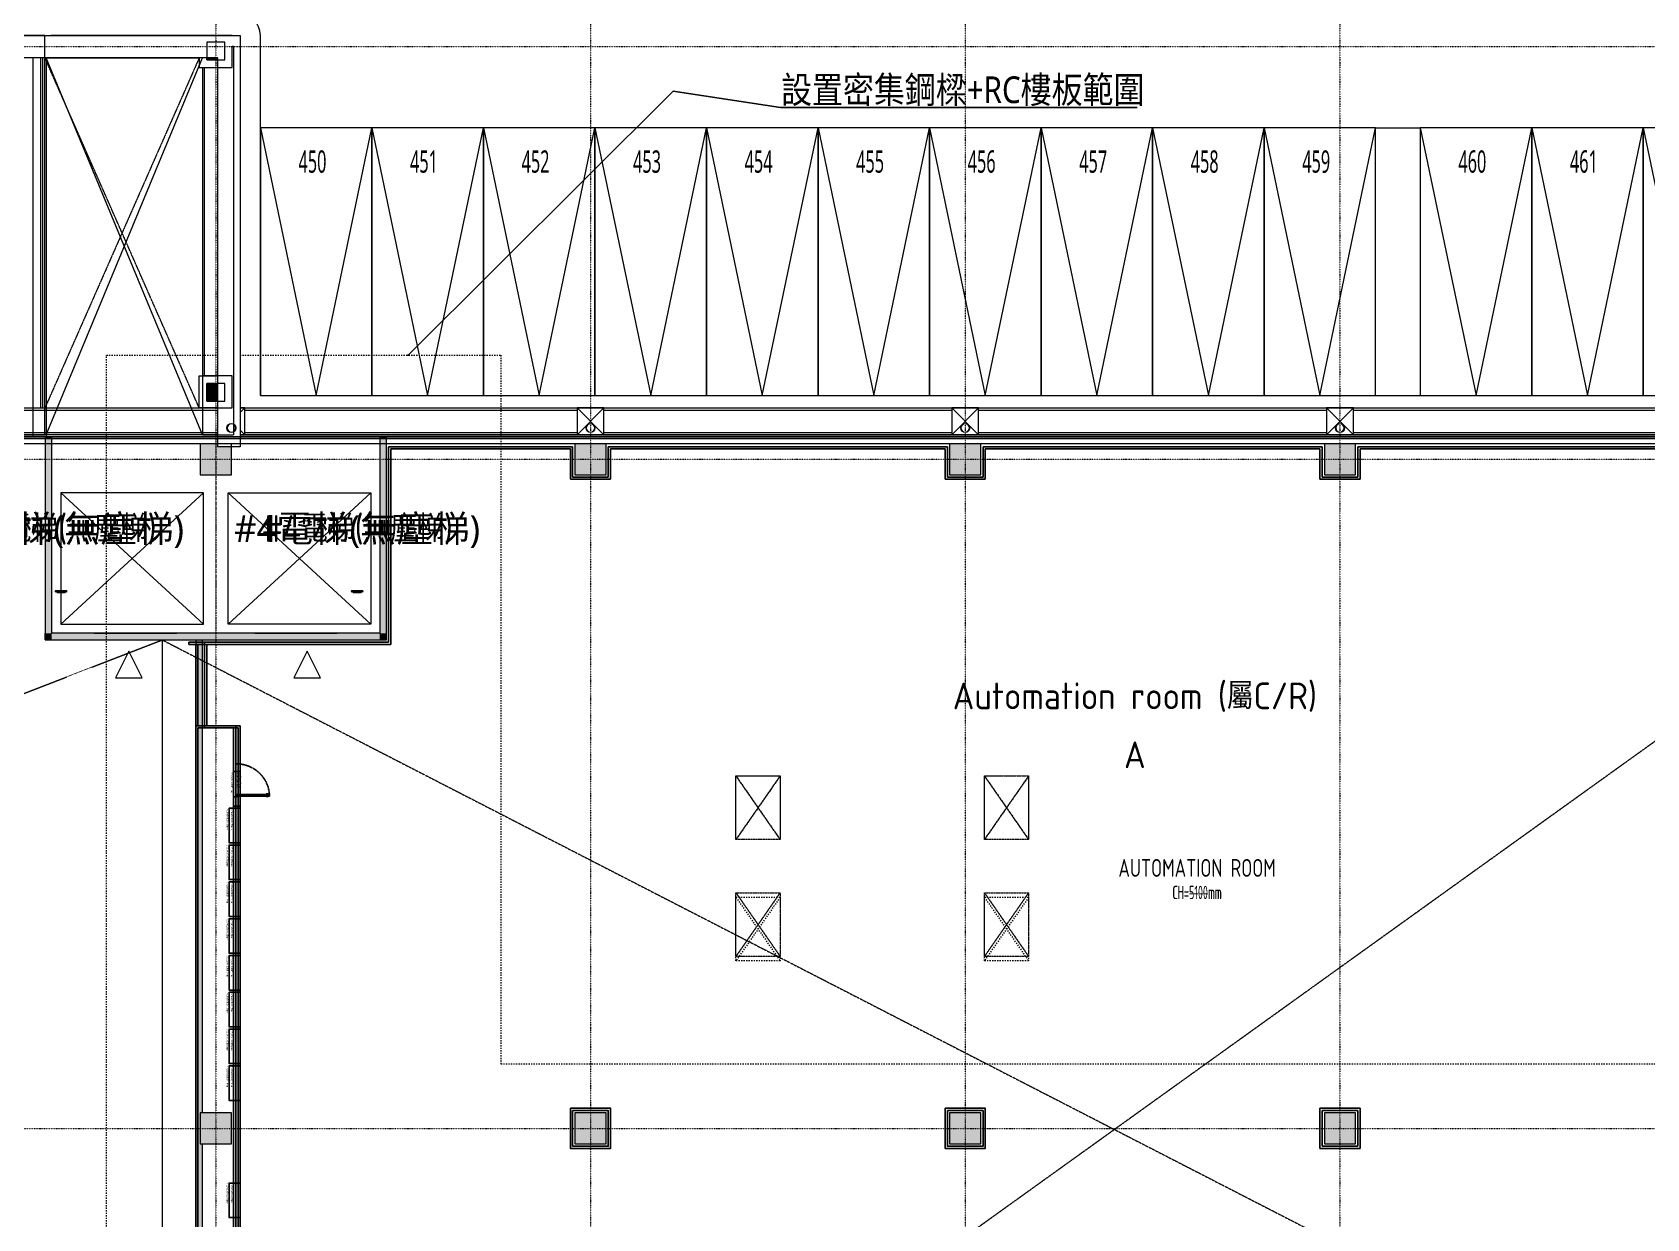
# Model space of a CAD drawing. Extents: x -76427 to 292734, y -42117 to 131250.
# Drawn here: x 189087 to 225276, y 72975 to 99570 of the extents above; entities that cross this region are included whole.
import ezdxf
from ezdxf.enums import TextEntityAlignment as Align

# ---------------------------------------------------------------- set-up
doc = ezdxf.new("R2010")
doc.units = 0
doc.header["$LTSCALE"] = 10
doc.set_wipeout_variables(frame=1)
for name, pattern in [('H12PL1$0$CENTERK0', [0.065, 0.05, -0.005, 0.005, -0.005]), ('H12PL1$0$HIDDEN', [0.4, 0.3, -0.1]), ('H12PL1$0$JJP_三點線', [0.9, 0.3, -0.15, 0, -0.15, 0, -0.15, 0, -0.15]), ('H12PL1$0$TAI_虛線', [5.644, 2.822, -2.822]), ('H12PL1$0$Wipeout_Contour', [1, 0, -1]), ('XFDP10$0$HIDDEN', [0.3, 0.2, -0.1]), ('XFM7P10ICA$0$H12PL1$0$JJP_三點線', [0.9, 0.3, -0.15, 0, -0.15, 0, -0.15, 0, -0.15]), ('XFM7P10ICA$0$H12PL1$0$TAI_虛線', [5.644, 2.822, -2.822])]:
    doc.linetypes.add(name, pattern=pattern)
for name, color, linetype in [('H12PL1$0$A-OBJE-2D', 252, 'Continuous'), ('H12PL1$0$A-OBJE-MEP', 252, 'Continuous'), ('H12PL1$0$A-WALL-EX', 252, 'Continuous'), ('H12PL1$0$A-WALL-IN', 252, 'Continuous'), ('H12PL1$0$A-ZONE', 252, 'Continuous'), ('H12PL1$0$Hattch', 252, 'Continuous'), ('H12PL1$0$L10_14_DRAN', 252, 'Continuous'), ('H12PL1$0$L10_14_HYOKI', 252, 'Continuous'), ('H12PL1$0$L10_14_KABE1', 252, 'Continuous'), ('H12PL1$0$L10_14_PKG', 252, 'Continuous'), ('H12PL1$0$L10_14_PKG-NN', 252, 'Continuous'), ('H12PL1$0$L10_14_SITE', 252, 'Continuous'), ('H12PL1$0$L10_14_STEEL2', 252, 'Continuous'), ('H12PL1$0$L10_14_SUGATA2', 252, 'Continuous'), ('H12PL1$0$L10_14_SUGATA3', 252, 'Continuous'), ('H12PL1$0$S-BEAM-SHOW', 252, 'Continuous'), ('H12PL1$0$S-COL', 252, 'Continuous'), ('H12PL1$0$S-GRID', 252, 'Continuous'), ('H12PL1$0$S-SLAB-SHOW', 252, 'Continuous'), ('XFDP10$0$A-CR-TT2', 1, 'Continuous'), ('XFDP10$0$A-CR-TXT', 2, 'Continuous'), ('XFDP10$0$A-Door (50K)', 2, 'Continuous'), ('XFDP10$0$A-S-C1-800x1000-v (50K)', 212, 'Continuous'), ('XFDP10$0$A-W-P1S (50K)', 2, 'Continuous'), ('XFDP10$0$A-W-P2D (50K)', 2, 'Continuous'), ('XFM7P10ICA$0$H12PL1$0$A-OBJE-2D', 252, 'Continuous'), ('XFM7P10ICA$0$H12PL1$0$A-OBJE-MEP', 252, 'Continuous'), ('XFM7P10ICA$0$H12PL1$0$A-TEXT-修改說明', 252, 'Continuous'), ('XFM7P10ICA$0$H12PL1$0$A-WALL-EX', 252, 'Continuous'), ('XFM7P10ICA$0$H12PL1$0$A-WALL-IN', 252, 'Continuous'), ('XFM7P10ICA$0$H12PL1$0$A-ZONE', 252, 'Continuous'), ('XFM7P10ICA$0$H12PL1$0$Hattch', 252, 'Continuous'), ('XFM7P10ICA$0$H12PL1$0$L-ROAD', 252, 'Continuous'), ('XFM7P10ICA$0$H12PL1$0$S-COL', 252, 'Continuous'), ('XFM7P10ICA$0$H12PL1$0$S-GRID', 252, 'Continuous'), ('XFM7P10ICA$0$H12PL1$0$S-SLAB-SHOW', 252, 'Continuous'), ('XFM7P10ICA$0$XFDP15$0$A-CR-TT2', 1, 'Continuous'), ('XFM7P10ICA$0$XFDP15$0$A-CR-TXT', 2, 'Continuous'), ('XFM7P10ICA$0$XFDP15$0$A-S-C1-800x1000-v (50K)', 212, 'Continuous'), ('XFM7P10ICA$0$XFDP15$0$A-W-P1S (50K)', 2, 'Continuous')]:
    doc.layers.add(name, color=color, linetype=linetype)
doc.styles.add('H12PL1$0$Standard', font='', dxfattribs={"width": 0.8})
doc.styles.add('XFDP10$0$AA-TXT', font='isocp.shx', dxfattribs={"width": 0.8, "bigfont": 'china.shx'})
doc.styles.add('XFM7P10ICA$0$H12PL1$0$dim-txt', font='isocp.shx', dxfattribs={"width": 0.7, "bigfont": 'chineset.shx'})
doc.styles.add('XFM7P10ICA$0$H12PL1$0$Standard', font='isocp.shx', dxfattribs={"bigfont": 'chineset.shx'})
doc.styles.add('XFM7P10ICA$0$XFDP15$0$AA-TXT', font='isocp.shx', dxfattribs={"width": 0.8, "bigfont": 'china.shx'})
doc.styles.get('H12PL1$0$Standard').set_extended_font_data('Microsoft JhengHei')
doc.dimstyles.new('XFM7P10ICA$0$H12PL1$0$ARCH-dim-200MM', dxfattribs={"dimscale": 200, "dimtxt": 0.3, "dimasz": 0.1, "dimexe": 0.1, "dimexo": 0.1, "dimgap": 0.05, "dimtad": 1, "dimdec": 0, "dimlfac": 10, "dimrnd": 0.5, "dimdsep": 46, "dimtxsty": 'XFM7P10ICA$0$H12PL1$0$dim-txt', "dimblk": 'XFM7P10ICA$0$H12PL1$0$_Dot', "dimcen": 2, "dimclrd": 256, "dimclre": 256, "dimclrt": 256, "dimadec": 0, "dimazin": 0, "dimtfac": 1, "dimtix": 1, "dimtmove": 2, "dimatfit": 3, "dimldrblk": 'XFM7P10ICA$0$H12PL1$0$_OBLIQUE', "dimfxl": 1, "dimtvp": 1, "dimtolj": 1, "dimarcsym": 0})

# ---------------------------------------------------------------- blocks, each defined once
blk = doc.blocks.new('XFM7P10ICA$0$H12PL1$0$_Dot')
blk = doc.blocks.new('XFM7P10ICA$0$H12PL1$0$_OBLIQUE')
at = {"color": 0, "linetype": 'ByBlock', "lineweight": -2}
blk.add_line((-0.5, -0.5), (0.5, 0.5), dxfattribs=at)
blk = doc.blocks.new('*U360')
blk.add_lwpolyline([(0, 0), (0, 0.258), (0.05, 0.258), (0.05, 0)], close=True)
at = {"color": 1, "style": 'XFM7P10ICA$0$XFDP15$0$AA-TXT', "width": 0.8}
blk.add_attdef('高度', text='', height=0.1, rotation=90, dxfattribs=at).set_placement((0.116, 0.07), align=Align.MIDDLE_LEFT)
blk = doc.blocks.new('XFM7P10ICA$0$XFDP15')
at = {"layer": 'XFM7P10ICA$0$XFDP15$0$A-W-P1S (50K)'}
for p, q in [((201200, 90280), (197075, 90280)), ((197075, 90280), (197075, 85900, 0)), ((201150, 90230), (197125, 90230)), ((197125, 90230), (197125, 85850, 0)), ((201150, 90230), (201150, 89550)), ((201200, 90280), (201200, 89600)), ((202000, 90280), (202000, 89600)), ((202000, 90280), (209600, 90280)), ((202050, 90230), (202050, 89550)), ((202050, 90230), (209550, 90230)), ((209550, 90230), (209550, 89550)), ((209600, 90280), (209600, 89600)), ((210400, 90280), (218000, 90280)), ((210400, 90280), (210400, 89600)), ((210450, 90230), (217950, 90230)), ((210450, 90230), (210450, 89550)), ((217950, 90230), (217950, 89550)), ((218000, 90280), (218000, 89600)), ((218800, 90280), (226400, 90280)), ((218800, 90280), (218800, 89600)), ((218850, 90230), (226350, 90230)), ((218850, 90230), (218850, 89550)), ((202050, 89550), (201150, 89550)), ((202000, 89600), (201200, 89600)), ((210450, 89550), (209550, 89550)), ((210400, 89600), (209600, 89600)), ((218850, 89550), (217950, 89550)), ((218800, 89600), (218000, 89600)), ((197075, 85900, 0), (192950, 85900)), ((192950, 85900, 0), (192950, 83975, 0)), ((197125, 85850), (193000, 85850)), ((193000, 85850, 0), (193000, 84025, 0)), ((193700, 83975), (192950, 83975)), ((193750, 84025), (193000, 84025)), ((193700, 83975), (193700, 59600, 0)), ((193750, 84025), (193750, 59550)), ((217950, 75450), (218850, 75450)), ((217950, 74550), (217950, 75450)), ((218000, 75400), (218800, 75400)), ((218000, 74600), (218000, 75400)), ((218800, 75400), (218800, 74600)), ((218850, 75450), (218850, 74550)), ((218850, 74550), (217950, 74550)), ((218800, 74600), (218000, 74600))]:
    blk.add_line(p, q, dxfattribs=at)
for points in [[(201150, 75450), (202050, 75450), (202050, 74550), (201150, 74550)], [(201200, 75400), (202000, 75400), (202000, 74600), (201200, 74600)], [(209550, 75450), (210450, 75450), (210450, 74550), (209550, 74550)], [(209600, 75400), (210400, 75400), (210400, 74600), (209600, 74600)]]:
    blk.add_lwpolyline(points, close=True, dxfattribs=at)
at = {"layer": 'XFM7P10ICA$0$XFDP15$0$A-S-C1-800x1000-v (50K)'}
ref = blk.add_blockref('*U360', (193750, 83000), dxfattribs=dict(at, xscale=3000, yscale=3000, zscale=3000, rotation=180))
ref.add_attrib('高度', '775(W)x1000(H)mm', dxfattribs={"layer": '0', "color": 1, "height": 50, "rotation": 270, "style": 'XFM7P10ICA$0$XFDP15$0$AA-TXT', "width": 0.8}).set_placement((193564.8, 83000), align=Align.MIDDLE_LEFT)
ref = blk.add_blockref('*U360', (193750, 82175), dxfattribs=dict(at, xscale=3000, yscale=3000, zscale=3000, rotation=180))
ref.add_attrib('高度', '775(W)x1000(H)mm', dxfattribs={"layer": '0', "color": 1, "height": 50, "rotation": 270, "style": 'XFM7P10ICA$0$XFDP15$0$AA-TXT', "width": 0.8}).set_placement((193564.8, 82175), align=Align.MIDDLE_LEFT)
ref = blk.add_blockref('*U360', (193750, 81350), dxfattribs=dict(at, xscale=3000, yscale=3000, zscale=3000, rotation=180))
ref.add_attrib('高度', '775(W)x1000(H)mm', dxfattribs={"layer": '0', "color": 1, "height": 50, "rotation": 270, "style": 'XFM7P10ICA$0$XFDP15$0$AA-TXT', "width": 0.8}).set_placement((193564.8, 81350), align=Align.MIDDLE_LEFT)
ref = blk.add_blockref('*U360', (193750, 80525), dxfattribs=dict(at, xscale=3000, yscale=3000, zscale=3000, rotation=180))
ref.add_attrib('高度', '775(W)x1000(H)mm', dxfattribs={"layer": '0', "color": 1, "height": 50, "rotation": 270, "style": 'XFM7P10ICA$0$XFDP15$0$AA-TXT', "width": 0.8}).set_placement((193564.8, 80525), align=Align.MIDDLE_LEFT)
ref = blk.add_blockref('*U360', (193750, 79700), dxfattribs=dict(at, xscale=3000, yscale=3000, zscale=3000, rotation=180))
ref.add_attrib('高度', '775(W)x1000(H)mm', dxfattribs={"layer": '0', "color": 1, "height": 50, "rotation": 270, "style": 'XFM7P10ICA$0$XFDP15$0$AA-TXT', "width": 0.8}).set_placement((193564.8, 79700), align=Align.MIDDLE_LEFT)
ref = blk.add_blockref('*U360', (193750, 78875), dxfattribs=dict(at, xscale=3000, yscale=3000, zscale=3000, rotation=180))
ref.add_attrib('高度', '775(W)x1000(H)mm', dxfattribs={"layer": '0', "color": 1, "height": 50, "rotation": 270, "style": 'XFM7P10ICA$0$XFDP15$0$AA-TXT', "width": 0.8}).set_placement((193564.8, 78875), align=Align.MIDDLE_LEFT)
ref = blk.add_blockref('*U360', (193750, 78050), dxfattribs=dict(at, xscale=3000, yscale=3000, zscale=3000, rotation=180))
ref.add_attrib('高度', '775(W)x1000(H)mm', dxfattribs={"layer": '0', "color": 1, "height": 50, "rotation": 270, "style": 'XFM7P10ICA$0$XFDP15$0$AA-TXT', "width": 0.8}).set_placement((193564.8, 78050), align=Align.MIDDLE_LEFT)
ref = blk.add_blockref('*U360', (193750, 77225), dxfattribs=dict(at, xscale=3000, yscale=3000, zscale=3000, rotation=180))
ref.add_attrib('高度', '775(W)x1000(H)mm', dxfattribs={"layer": '0', "color": 1, "height": 50, "rotation": 270, "style": 'XFM7P10ICA$0$XFDP15$0$AA-TXT', "width": 0.8}).set_placement((193564.8, 77225), align=Align.MIDDLE_LEFT)
ref = blk.add_blockref('*U360', (193750, 76400), dxfattribs=dict(at, xscale=3000, yscale=3000, zscale=3000, rotation=180))
ref.add_attrib('高度', '775(W)x1000(H)mm', dxfattribs={"layer": '0', "color": 1, "height": 50, "rotation": 270, "style": 'XFM7P10ICA$0$XFDP15$0$AA-TXT', "width": 0.8}).set_placement((193564.8, 76400), align=Align.MIDDLE_LEFT)
ref = blk.add_blockref('*U360', (193750, 73775), dxfattribs=dict(at, xscale=3000, yscale=3000, zscale=3000, rotation=180))
ref.add_attrib('高度', '775(W)x1000(H)mm', dxfattribs={"layer": '0', "color": 1, "height": 50, "rotation": 270, "style": 'XFM7P10ICA$0$XFDP15$0$AA-TXT', "width": 0.8}).set_placement((193564.8, 73775), align=Align.MIDDLE_LEFT)
at = {"layer": 'XFM7P10ICA$0$XFDP15$0$A-CR-TT2', "style": 'XFM7P10ICA$0$XFDP15$0$AA-TXT', "width": 0.6}
blk.add_text('CH=----mm', height=300, dxfattribs=at).set_placement((215197.7, 80288.7), align=Align.MIDDLE)
at = {"layer": 'XFM7P10ICA$0$XFDP15$0$A-CR-TXT', "style": 'XFM7P10ICA$0$XFDP15$0$AA-TXT', "width": 0.8}
blk.add_text('AUTOMATION ROOM', height=400, dxfattribs=at).set_placement((215197.7, 80838.7), align=Align.MIDDLE)
blk = doc.blocks.new('*U493')
blk.add_lwpolyline([(0, 0), (0, 0.258), (0.05, 0.258), (0.05, 0)], close=True)
at = {"color": 1, "style": 'XFDP10$0$AA-TXT', "width": 0.8}
blk.add_attdef('高度', text='', height=0.1, rotation=90, dxfattribs=at).set_placement((0.116, 0.07), align=Align.MIDDLE_LEFT)
blk = doc.blocks.new('XFDP10$0$GAD2205')
blk.add_lwpolyline([(0, 1), (0, 1), (-18, 1, -0.414214), (-18, 2), (-18, 3, -0.414214), (-18, 3), (-14, 3, 0.414214), (-13, 4), (-13, 4, 0.414214), (-14, 4), (-18, 4, -0.414214), (-18, 5), (-18, 12, -0.414214), (-18, 12), (-18, 12, 0.414214), (-18, 12), (-18, 14, 0.72636), (-19, 14), (-19, 13, 0.158507), (-19, 13), (-19, 0, 0.414214), (-19, 0), (19, 0, 0.414214), (19, 0), (19, 13, 0.158507), (19, 13), (19, 14, 0.72636), (18, 14), (18, 12, 0.414214), (18, 12, -0.414214), (18, 12), (18, 5, -0.414214), (18, 4), (14, 4, 0.414214), (13, 4), (13, 4, 0.414214), (14, 3), (18, 3, -0.414214), (18, 3), (18, 2, -0.414214), (18, 1), (0, 1)], format="xyb", close=True)
blk = doc.blocks.new('XFDP10$0$Door-S80ap')
for p, q in [((8.8, 70.4), (8.8, 75.3)), ((8.8, 75.3), (9.6, 75.3)), ((9.6, 75.3), (9.6, 70.4)), ((9.6, 70.4), (8.8, 70.4))]:
    blk.add_line(p, q)
blk.add_lwpolyline([(4.8, 70.4), (4.8, 75.3), (4, 75.3), (4, 70.4)], close=True)
at = {"ltscale": 5}
for points in [[(8.8, 67.8), (8.8, 77.9), (4.8, 77.9), (4.8, 67.8)], [(5, 67.5), (5, 14.8), (5, 14.8), (5, 67.5)], [(8.6, 14.8), (8.5, 14.8), (8.5, 67.5), (8.6, 67.5)], [(8.8, 4.3), (8.8, 14.4), (4.8, 14.4), (4.8, 4.3)]]:
    blk.add_lwpolyline(points, close=True, dxfattribs=at)
blk.add_lwpolyline([(4.8, 67.9), (4.8, 66.7, 0.158507), (4.9, 66.7), (4.9, 66.5, 0.72636), (5, 66.6), (5, 66.7, 0.414214), (5, 66.7, -0.414214), (4.9, 66.8), (4.9, 67.5, -0.414214), (5, 67.5), (5.4, 67.5, 0.414214), (5.4, 67.5), (5.4, 67.6, 0.414214), (5.4, 67.6), (5, 67.6, -0.414214), (4.9, 67.6), (4.9, 67.8, -0.414214), (5, 67.8), (6.8, 67.8), (6.8, 67.8), (6.8, 67.8), (8.6, 67.8, -0.414214), (8.6, 67.8), (8.6, 67.6, -0.414214), (8.6, 67.6), (8.2, 67.6, 0.414214), (8.1, 67.6), (8.1, 67.5, 0.414214), (8.2, 67.5), (8.6, 67.5, -0.414214), (8.6, 67.5), (8.6, 66.8, -0.414214), (8.6, 66.7), (8.6, 66.7, 0.414214), (8.6, 66.7), (8.6, 66.6, 0.72636), (8.6, 66.5), (8.7, 66.7, 0.158507), (8.7, 66.7), (8.7, 67.9, 0.414214), (8.7, 67.9), (4.9, 67.9, 0.414214)], format="xyb", close=True, dxfattribs=at)
at = {"ltscale": 500}
for points in [[(3.2, -0.6), (3.2, 3.9), (3, 3.9), (3, -0.6)], [(8.5, 4.8), (4, 4.8), (4, 4.6), (8.5, 4.6)]]:
    blk.add_lwpolyline(points, close=True, dxfattribs=at)
at = {"linetype": 'XFDP10$0$HIDDEN', "ltscale": 0.1}
blk.add_arc((3.4, 4.4), 73.6, 0, 84.8641, dxfattribs=at)
at = {"ltscale": 500, "extrusion": (0, 0, -1)}
blk.add_ellipse((3.4, 4.4), major_axis=(-0.495, 0.495), ratio=1, start_param=5.497787, end_param=11.780972, dxfattribs=at)
at = {"ltscale": 5, "xscale": 0.1000000000058208, "yscale": 0.1000000000058208, "zscale": 0.1000000000058208}
blk.add_blockref('XFDP10$0$GAD2205', (6.8, 14.3), dxfattribs=at)
at = {"color": 9, "style": 'XFDP10$0$AA-TXT', "width": 0.45}
blk.add_attdef('100x240', text='', height=10, dxfattribs=at).set_placement((40, 10), align=Align.MIDDLE)
blk = doc.blocks.new('XFDP10')
at = {"layer": 'XFDP10$0$A-W-P1S (50K)'}
for p, q in [((201200, 90280), (197075, 90280)), ((197075, 90280), (197075, 85900, 0)), ((201150, 90230), (197125, 90230)), ((197125, 90230), (197125, 85850, 0)), ((201150, 90230), (201150, 89550)), ((201200, 90280), (201200, 89600)), ((202000, 90280), (202000, 89600)), ((202000, 90280), (209600, 90280)), ((202050, 90230), (202050, 89550)), ((202050, 90230), (209550, 90230)), ((209550, 90230), (209550, 89550)), ((209600, 90280), (209600, 89600)), ((210400, 90280), (218000, 90280)), ((210400, 90280), (210400, 89600)), ((210450, 90230), (217950, 90230)), ((210450, 90230), (210450, 89550)), ((217950, 90230), (217950, 89550)), ((218000, 90280), (218000, 89600)), ((218800, 90280), (226400, 90280)), ((218800, 90280), (218800, 89600)), ((218850, 90230), (226350, 90230)), ((218850, 90230), (218850, 89550)), ((202050, 89550), (201150, 89550)), ((202000, 89600), (201200, 89600)), ((210450, 89550), (209550, 89550)), ((210400, 89600), (209600, 89600)), ((218850, 89550), (217950, 89550)), ((218800, 89600), (218000, 89600)), ((197075, 85900, 0), (192600, 85900, 0)), ((192600, 85900, 0), (192600, 85850, 0)), ((197125, 85850), (192600, 85850, 0)), ((193650, 84025, 0), (192750, 84025, 0)), ((192750, 84025, 0), (192750, 59550, 0)), ((193600, 83975, 0), (192800, 83975, 0)), ((192800, 83975, 0), (192800, 59600, 0)), ((193600, 83975, 0), (193600, 59600)), ((193650, 84025, 0), (193650, 59550, 0)), ((217950, 75450), (218850, 75450)), ((217950, 74550), (217950, 75450)), ((218000, 75400), (218800, 75400)), ((218000, 74600), (218000, 75400)), ((218800, 75400), (218800, 74600)), ((218850, 75450), (218850, 74550)), ((218850, 74550), (217950, 74550)), ((218800, 74600), (218000, 74600))]:
    blk.add_line(p, q, dxfattribs=at)
for points in [[(201150, 75450), (202050, 75450), (202050, 74550), (201150, 74550)], [(201200, 75400), (202000, 75400), (202000, 74600), (201200, 74600)], [(209550, 75450), (210450, 75450), (210450, 74550), (209550, 74550)], [(209600, 75400), (210400, 75400), (210400, 74600), (209600, 74600)]]:
    blk.add_lwpolyline(points, close=True, dxfattribs=at)
at = {"layer": 'XFDP10$0$A-W-P2D (50K)'}
for p, q in [((192750, 85850, 0), (192750, 84025, 0)), ((192800, 85850, 0), (192800, 84025, 0))]:
    blk.add_line(p, q, dxfattribs=at)
at = {"layer": 'XFDP10$0$A-Door (50K)'}
ref = blk.add_blockref('XFDP10$0$Door-S80ap', (193625, 82400), dxfattribs=dict(at, xscale=-10, yscale=10, zscale=10, rotation=270))
ref.add_attrib('100x240', 'MS_80x240', dxfattribs={"layer": '0', "color": 9, "height": 100, "rotation": 90, "style": 'XFDP10$0$AA-TXT', "width": 0.45}).set_placement((193725, 82800), align=Align.MIDDLE)
at = {"layer": 'XFDP10$0$A-S-C1-800x1000-v (50K)'}
ref = blk.add_blockref('*U493', (193650, 82175, 0), dxfattribs=dict(at, xscale=3000, yscale=3000, zscale=3000, rotation=180))
ref.add_attrib('高度', '775(W)x1000(H)mm', dxfattribs={"layer": '0', "color": 1, "height": 50, "rotation": 270, "style": 'XFDP10$0$AA-TXT', "width": 0.8}).set_placement((193464.8, 82175, 0), align=Align.MIDDLE_LEFT)
ref = blk.add_blockref('*U493', (193650, 81350, 0), dxfattribs=dict(at, xscale=3000, yscale=3000, zscale=3000, rotation=180))
ref.add_attrib('高度', '775(W)x1000(H)mm', dxfattribs={"layer": '0', "color": 1, "height": 50, "rotation": 270, "style": 'XFDP10$0$AA-TXT', "width": 0.8}).set_placement((193464.8, 81350, 0), align=Align.MIDDLE_LEFT)
ref = blk.add_blockref('*U493', (193650, 80525, 0), dxfattribs=dict(at, xscale=3000, yscale=3000, zscale=3000, rotation=180))
ref.add_attrib('高度', '775(W)x1000(H)mm', dxfattribs={"layer": '0', "color": 1, "height": 50, "rotation": 270, "style": 'XFDP10$0$AA-TXT', "width": 0.8}).set_placement((193464.8, 80525, 0), align=Align.MIDDLE_LEFT)
ref = blk.add_blockref('*U493', (193650, 79700, 0), dxfattribs=dict(at, xscale=3000, yscale=3000, zscale=3000, rotation=180))
ref.add_attrib('高度', '775(W)x1000(H)mm', dxfattribs={"layer": '0', "color": 1, "height": 50, "rotation": 270, "style": 'XFDP10$0$AA-TXT', "width": 0.8}).set_placement((193464.8, 79700, 0), align=Align.MIDDLE_LEFT)
ref = blk.add_blockref('*U493', (193650, 78875, 0), dxfattribs=dict(at, xscale=3000, yscale=3000, zscale=3000, rotation=180))
ref.add_attrib('高度', '775(W)x1000(H)mm', dxfattribs={"layer": '0', "color": 1, "height": 50, "rotation": 270, "style": 'XFDP10$0$AA-TXT', "width": 0.8}).set_placement((193464.8, 78875, 0), align=Align.MIDDLE_LEFT)
ref = blk.add_blockref('*U493', (193650, 78050, 0), dxfattribs=dict(at, xscale=3000, yscale=3000, zscale=3000, rotation=180))
ref.add_attrib('高度', '775(W)x1000(H)mm', dxfattribs={"layer": '0', "color": 1, "height": 50, "rotation": 270, "style": 'XFDP10$0$AA-TXT', "width": 0.8}).set_placement((193464.8, 78050, 0), align=Align.MIDDLE_LEFT)
ref = blk.add_blockref('*U493', (193650, 77225, 0), dxfattribs=dict(at, xscale=3000, yscale=3000, zscale=3000, rotation=180))
ref.add_attrib('高度', '775(W)x1000(H)mm', dxfattribs={"layer": '0', "color": 1, "height": 50, "rotation": 270, "style": 'XFDP10$0$AA-TXT', "width": 0.8}).set_placement((193464.8, 77225, 0), align=Align.MIDDLE_LEFT)
ref = blk.add_blockref('*U493', (193650, 76400, 0), dxfattribs=dict(at, xscale=3000, yscale=3000, zscale=3000, rotation=180))
ref.add_attrib('高度', '775(W)x1000(H)mm', dxfattribs={"layer": '0', "color": 1, "height": 50, "rotation": 270, "style": 'XFDP10$0$AA-TXT', "width": 0.8}).set_placement((193464.8, 76400, 0), align=Align.MIDDLE_LEFT)
ref = blk.add_blockref('*U493', (193650, 73775, 0), dxfattribs=dict(at, xscale=3000, yscale=3000, zscale=3000, rotation=180))
ref.add_attrib('高度', '775(W)x1000(H)mm', dxfattribs={"layer": '0', "color": 1, "height": 50, "rotation": 270, "style": 'XFDP10$0$AA-TXT', "width": 0.8}).set_placement((193464.8, 73775, 0), align=Align.MIDDLE_LEFT)
at = {"layer": 'XFDP10$0$A-CR-TT2', "style": 'XFDP10$0$AA-TXT', "width": 0.6}
blk.add_text('CH=5100mm', height=300, dxfattribs=at).set_placement((215197.7, 80288.7), align=Align.MIDDLE)
at = {"layer": 'XFDP10$0$A-CR-TXT', "style": 'XFDP10$0$AA-TXT', "width": 0.8}
blk.add_text('AUTOMATION ROOM', height=400, dxfattribs=at).set_placement((215197.7, 80838.7), align=Align.MIDDLE)
blk = doc.blocks.new('H12PL1')
at = {"layer": 'H12PL1$0$A-OBJE-2D', "linetype": 'H12PL1$0$HIDDEN', "lineweight": 0}
for p, q in [((192000, 59650), (234750, 90350)), ((18450, 18700), (192000, 85950)), ((192000, 85950), (243150, 59650))]:
    blk.add_line(p, q, dxfattribs=at)
at = {"layer": 'H12PL1$0$A-OBJE-2D', "lineweight": 0}
for p, q in [((192925, 86300), (189725, 89250)), ((192925, 89250), (189725, 86300)), ((192925, 89250), (189725, 89250)), ((189725, 89250), (189725, 86300)), ((192925, 86300), (192925, 89250)), ((193475, 86300), (196675, 89250)), ((193475, 89250), (196675, 86300)), ((193475, 86300), (193475, 89250)), ((193475, 89250), (196675, 89250)), ((196675, 89250), (196675, 86300)), ((189725, 86300), (192925, 86300)), ((196675, 86300), (193475, 86300)), ((190475, 86100), (192325, 86100)), ((194075, 86100), (195925, 86100))]:
    blk.add_line(p, q, dxfattribs=at)
blk.add_lwpolyline([(192000, 85950), (192000, 55200), (238800, 55200), (238800, 55650), (243150, 55650)], dxfattribs=at)
at = {"layer": 'H12PL1$0$A-OBJE-MEP', "lineweight": 0, "flags": 128}
for points in [[(201695, 90700, 1), (201505, 90700, 1)], [(210095, 90700, 1), (209905, 90700, 1)], [(218495, 90700, 1), (218305, 90700, 1)]]:
    blk.add_lwpolyline(points, format="xyb", close=True, dxfattribs=at)
at = {"layer": 'H12PL1$0$A-OBJE-MEP', "lineweight": 0}
for centre in [(201600, 90700), (210000, 90700), (218400, 90700)]:
    blk.add_circle(centre, 100, dxfattribs=at)
at = {"layer": 'H12PL1$0$A-WALL-IN', "lineweight": 0, "flags": 128}
for points in [[(197025, 90482.5), (196875, 90482.5)], [(196875, 90482.5), (196875, 86100)], [(197025, 86100), (197025, 90482.5)], [(189375, 85950), (189375, 86100)], [(189375, 85950), (197025, 85950)], [(196875, 86100), (189525, 86100)], [(197025, 85950), (197025, 86100)]]:
    blk.add_lwpolyline(points, dxfattribs=at)
at = {"layer": 'H12PL1$0$L10_14_DRAN', "lineweight": 0}
for centre in [(193550, 90700), (201600, 90700), (210000, 90700), (218400, 90700)]:
    blk.add_circle(centre, 100, dxfattribs=at)
at = {"layer": 'H12PL1$0$L10_14_HYOKI', "linetype": 'H12PL1$0$CENTERK0', "lineweight": 0}
for p, q in [((192830, 91150), (189370, 99000)), ((192830, 99000), (189370, 91150))]:
    blk.add_line(p, q, dxfattribs=at)
at = {"layer": 'H12PL1$0$L10_14_KABE1', "lineweight": 0}
blk.add_line((243550, 90550), (185350, 90550), dxfattribs=at)
at = {"layer": 'H12PL1$0$L10_14_PKG', "lineweight": 0, "flags": 128}
for points in [[(194200, 97425), (195450, 91425), (196700, 97425)], [(196700, 97425), (197950, 91425), (199200, 97425)], [(199200, 97425), (200450, 91425), (201700, 97425)], [(201700, 97425), (202950, 91425), (204200, 97425)], [(204200, 97425), (205450, 91425), (206700, 97425)], [(206700, 97425), (207950, 91425), (209200, 97425)], [(209200, 97425), (210450, 91425), (211700, 97425)], [(211700, 97425), (212950, 91425), (214200, 97425)], [(214200, 97425), (215450, 91425), (216700, 97425)], [(216700, 97425), (217950, 91425), (219200, 97425)], [(220200, 97425), (221450, 91425), (222700, 97425)], [(222700, 97425), (223950, 91425), (225200, 97425)], [(225200, 97425), (226450, 91425), (227700, 97425)]]:
    blk.add_lwpolyline(points, dxfattribs=at)
for points in [[(194200, 97425), (194200, 91425), (196700, 91425), (196700, 97425)], [(196700, 97425), (196700, 91425), (199200, 91425), (199200, 97425)], [(199200, 97425), (199200, 91425), (201700, 91425), (201700, 97425)], [(201700, 97425), (201700, 91425), (204200, 91425), (204200, 97425)], [(204200, 97425), (204200, 91425), (206700, 91425), (206700, 97425)], [(206700, 97425), (206700, 91425), (209200, 91425), (209200, 97425)], [(209200, 97425), (209200, 91425), (211700, 91425), (211700, 97425)], [(211700, 97425), (211700, 91425), (214200, 91425), (214200, 97425)], [(214200, 97425), (214200, 91425), (216700, 91425), (216700, 97425)], [(216700, 97425), (216700, 91425), (219200, 91425), (219200, 97425)], [(220200, 97425), (220200, 91425), (222700, 91425), (222700, 97425)], [(222700, 97425), (222700, 91425), (225200, 91425), (225200, 97425)], [(225200, 97425), (225200, 91425), (227700, 91425), (227700, 97425)]]:
    blk.add_lwpolyline(points, close=True, dxfattribs=at)
at = {"layer": 'H12PL1$0$L10_14_SITE', "lineweight": 0}
for p, q in [((194200, 91425), (194200, 99500)), ((219200, 97425), (220200, 97425)), ((219200, 91425), (220200, 91425))]:
    blk.add_line(p, q, dxfattribs=at)
blk.add_arc((193700, 99500), 500, 0, 90, dxfattribs=at)
at = {"layer": 'H12PL1$0$L10_14_STEEL2', "lineweight": 0, "flags": 128}
for points in [[(193000, 98950), (193000, 99350), (193400, 99350), (193400, 98950)], [(193025, 98975), (193025, 99325), (193375, 99325), (193375, 98975)], [(193000, 91300), (193000, 91700), (193400, 91700), (193400, 91300)], [(193025, 91325), (193025, 91675), (193375, 91675), (193375, 91325)]]:
    blk.add_lwpolyline(points, close=True, dxfattribs=at)
at = {"layer": 'H12PL1$0$L10_14_SUGATA2', "lineweight": 0}
for p, q in [((189270, 99450), (189270, 91150)), ((189270, 99450), (192780, 99450)), ((189320, 99400), (189320, 91150)), ((189320, 99400), (192780, 99400)), ((192780, 99450), (192780, 99400)), ((193470, 98730), (193470, 91920)), ((193520, 98730), (193470, 98730)), ((193520, 98730), (193520, 91920)), ((193520, 91920), (193470, 91920))]:
    blk.add_line(p, q, dxfattribs=at)
at = {"layer": 'H12PL1$0$L10_14_SUGATA2', "lineweight": 0, "flags": 128}
for points in [[(193570, 99500), (192830, 99500), (192830, 98780), (193570, 98780)], [(192830, 91150), (192830, 91870), (193570, 91870), (193570, 91150)]]:
    blk.add_lwpolyline(points, close=True, dxfattribs=at)
at = {"layer": 'H12PL1$0$L10_14_SUGATA3', "lineweight": 0}
for p, q in [((159970, 99500), (189500, 99500)), ((192830, 99500), (189500, 99500)), ((189370, 91150), (189370, 99000)), ((189370, 99000), (192830, 99000)), ((192950, 91870), (192950, 98780)), ((193570, 91870), (193570, 98780)), ((155280, 91150), (243550, 91150)), ((185450, 91100), (193250, 91100)), ((193250, 91150), (193850, 90550)), ((193250, 90550), (193850, 91150)), ((193850, 91100), (201300, 91100)), ((201300, 91150), (201900, 90550)), ((201300, 90550), (201900, 91150)), ((201900, 91100), (209700, 91100)), ((209700, 91150), (210300, 90550)), ((209700, 90550), (210300, 91150)), ((210300, 91100), (218100, 91100)), ((218100, 91150), (218700, 90550)), ((218100, 90550), (218700, 91150)), ((218700, 91100), (226500, 91100)), ((185450, 90600), (193250, 90600)), ((193850, 90600), (201300, 90600)), ((201900, 90600), (209700, 90600)), ((210300, 90600), (218100, 90600)), ((218700, 90600), (226500, 90600))]:
    blk.add_line(p, q, dxfattribs=at)
at = {"layer": 'H12PL1$0$L10_14_SUGATA3', "lineweight": 0, "flags": 128}
for points in [[(193250, 90550), (193850, 90550), (193850, 91150), (193250, 91150)], [(201300, 90550), (201900, 90550), (201900, 91150), (201300, 91150)], [(209700, 90550), (210300, 90550), (210300, 91150), (209700, 91150)], [(218100, 90550), (218700, 90550), (218700, 91150), (218100, 91150)]]:
    blk.add_lwpolyline(points, close=True, dxfattribs=at)
at = {"layer": 'H12PL1$0$S-COL', "lineweight": 0, "flags": 128}
for points in [[(201250, 90350), (201250, 89650), (201950, 89650), (201950, 90350)], [(209650, 90350), (209650, 89650), (210350, 89650), (210350, 90350)], [(218050, 90350), (218050, 89650), (218750, 89650), (218750, 90350)]]:
    blk.add_lwpolyline(points, dxfattribs=at)
for points in [[(192850, 74650), (193550, 74650), (193550, 75350), (192850, 75350)], [(201250, 74650), (201950, 74650), (201950, 75350), (201250, 75350)], [(209650, 74650), (210350, 74650), (210350, 75350), (209650, 75350)], [(218050, 74650), (218750, 74650), (218750, 75350), (218050, 75350)]]:
    blk.add_lwpolyline(points, close=True, dxfattribs=at)
at = {"layer": 'H12PL1$0$S-GRID', "linetype": 'H12PL1$0$JJP_三點線', "lineweight": 0}
for p, q in [((201600, 128250), (201600, -28000)), ((210000, 128250), (210000, -28000)), ((218400, 128250), (218400, -28000)), ((-29000, 90000), (289600, 90000)), ((-29000, 75000), (289600, 75000))]:
    blk.add_line(p, q, dxfattribs=at)
at = {"layer": 'H12PL1$0$S-SLAB-SHOW', "linetype": 'H12PL1$0$HIDDEN', "lineweight": 0}
for points in [[(204860.78, 82899.64), (205850.79, 82899.64), (205850.79, 81474.64), (204860.78, 81474.64)], [(210430.79, 82899.64), (211420.79, 82899.64), (211420.79, 81474.64), (210430.79, 81474.64)], [(204860.79, 80280.63), (205850.79, 80280.63), (205850.79, 78855.63), (204860.79, 78855.63)], [(210430.79, 80280.63), (211420.79, 80280.63), (211420.79, 78855.63), (210430.79, 78855.63)]]:
    blk.add_lwpolyline(points, close=True, dxfattribs=at)
for points in [[(204860.78, 82899.64), (205850.79, 81474.64)], [(205850.79, 82899.64), (204860.78, 81474.64)], [(210430.79, 82899.64), (211420.79, 81474.64)], [(211420.79, 82899.64), (210430.79, 81474.64)], [(204860.79, 80280.63), (205850.79, 78855.63)], [(205850.79, 80280.63), (204860.79, 78855.63)], [(210430.79, 80280.63), (211420.79, 78855.63)], [(211420.79, 80280.63), (210430.79, 78855.63)]]:
    blk.add_lwpolyline(points, dxfattribs=at)
at = {"layer": 'H12PL1$0$A-ZONE', "style": 'H12PL1$0$Standard'}
for s, p in [('#5電梯(無塵梯)', (189732.47, 88744.68)), ('#4電梯(無塵梯)', (196369.12, 88744.68)), ('-', (189732.47, 87402.03)), ('-', (196369.12, 87402.03))]:
    blk.add_text(s, height=600, dxfattribs=at).set_placement(p, align=Align.TOP_CENTER)
at = {"layer": 'H12PL1$0$L10_14_PKG-NN', "linetype": 'Continuous', "lineweight": 0, "char_height": 500, "attachment_point": 4, "style": 'H12PL1$0$Standard'}
for s, insert in [('\\A1;{\\W0.56;450}', (195054.97, 96668.93)), ('\\A1;{\\W0.56;451}', (197554.97, 96669.78)), ('\\A1;{\\W0.56;452}', (200054.97, 96668.93)), ('\\A1;{\\W0.56;453}', (202554.97, 96668.93)), ('\\A1;{\\W0.56;454}', (205054.97, 96668.93)), ('\\A1;{\\W0.56;455}', (207554.97, 96668.93)), ('\\A1;{\\W0.56;456}', (210054.97, 96668.93)), ('\\A1;{\\W0.56;457}', (212554.97, 96668.93)), ('\\A1;{\\W0.56;458}', (215054.97, 96668.93)), ('\\A1;{\\W0.56;459}', (217554.97, 96668.93)), ('\\A1;{\\W0.56;460}', (221054.97, 96668.93)), ('\\A1;{\\W0.56;461}', (223554.97, 96669.78))]:
    blk.add_mtext(s, dxfattribs=dict(at, insert=insert))
at = {"linetype": 'H12PL1$0$Wipeout_Contour', "lineweight": 0, "ltscale": 157673.726295}
blk.add_wipeout([(151200, 99500), (193750, 99500), (193750, 90280), (193250, 90280), (193250, 99000), (151700, 99000), (151700, 90250), (151200, 90250)], dxfattribs=at).dxf.layer = 'H12PL1$0$Hattch'
at = {"layer": 'H12PL1$0$A-OBJE-2D', "lineweight": 0}
for p, q in [((189400, 90550), (192900, 99000)), ((192900, 90550), (189400, 99000))]:
    blk.add_line(p, q, dxfattribs=at)
at = {"layer": 'H12PL1$0$A-OBJE-MEP', "lineweight": 0, "flags": 128}
blk.add_lwpolyline([(193645, 90700, 1), (193455, 90700, 1)], format="xyb", close=True, dxfattribs=at)
at = {"layer": 'H12PL1$0$A-OBJE-MEP', "lineweight": 0}
blk.add_circle((193550, 90700), 100, dxfattribs=at)
at = {"layer": 'H12PL1$0$A-WALL-EX', "lineweight": 0}
blk.add_line((151700, 90465), (243600, 90465), dxfattribs=at)
at = {"layer": 'H12PL1$0$A-WALL-EX', "lineweight": 0, "flags": 128}
for points in [[(243600, 90500), (151700, 90500)], [(151700, 90500), (243600, 90500)], [(151700, 90500), (243600, 90500)], [(151700, 90500), (243600, 90500)], [(151700, 90500), (243600, 90500)], [(151700, 90500), (243600, 90500)], [(151700, 90500), (243600, 90500)], [(151700, 90500), (243600, 90500)], [(151550, 90350), (243635, 90350)]]:
    blk.add_lwpolyline(points, dxfattribs=at)
at = {"layer": 'H12PL1$0$A-WALL-IN', "lineweight": 0, "flags": 128}
for points in [[(189525, 90482.5), (189375, 90482.5)], [(189375, 90482.5), (189375, 86100)], [(189525, 86100), (189525, 90482.5)]]:
    blk.add_lwpolyline(points, dxfattribs=at)
at = {"layer": 'H12PL1$0$Hattch', "lineweight": 0, "flags": 128}
blk.add_lwpolyline([(151200, 99500), (193750, 99500), (193750, 90280), (193250, 90280), (193250, 99000), (151700, 99000), (151700, 90250), (151200, 90250)], close=True, dxfattribs=at)
at = {"layer": 'H12PL1$0$S-BEAM-SHOW', "lineweight": 0, "flags": 128}
for points in [[(193600, 99250), (193570, 99250)], [(193570, 98780), (193570, 99250)], [(193600, 99250), (193600, 90550)], [(189100, 99000), (189100, 90500)], [(189400, 99000), (189100, 99000)], [(189400, 99000), (189400, 90500)], [(192900, 98780), (193570, 98780)], [(192900, 98780), (192900, 91870)], [(193570, 91870), (192900, 91870)], [(192900, 91870), (192900, 91150)], [(193570, 91150), (193570, 91870)], [(192900, 91150), (193570, 91150)], [(192900, 91150), (192900, 90550)], [(189400, 90500), (189100, 90500)], [(192900, 90550), (193600, 90550)]]:
    blk.add_lwpolyline(points, dxfattribs=at)
at = {"layer": 'H12PL1$0$S-COL', "lineweight": 0, "flags": 128}
for points in [[(193000, 98950), (193400, 98950), (193400, 99350), (193000, 99350)], [(193000, 91300), (193400, 91300), (193400, 91700), (193000, 91700)]]:
    blk.add_lwpolyline(points, close=True, dxfattribs=at)
blk.add_lwpolyline([(192850, 90350), (192850, 89650), (193550, 89650), (193550, 90350)], dxfattribs=at)
at = {"layer": 'H12PL1$0$S-GRID', "linetype": 'H12PL1$0$JJP_三點線', "lineweight": 0}
for p, q in [((193200, 128250), (193200, -28000)), ((-29000, 99250), (289600, 99250))]:
    blk.add_line(p, q, dxfattribs=at)
at = {"layer": 'H12PL1$0$S-SLAB-SHOW', "lineweight": 0, "flags": 128}
blk.add_lwpolyline([(159230, 90550), (189370, 90550), (189370, 99500), (159230, 99500)], close=True, dxfattribs=at)
at = {"layer": 'H12PL1$0$S-SLAB-SHOW', "linetype": 'H12PL1$0$TAI_虛線', "lineweight": 0}
blk.add_lwpolyline([(193200, 90465), (193200, 86100)], dxfattribs=at)
blk.add_blockref('XFDP10', (0, 0))
blk = doc.blocks.new('XFM7P10ICA$0$H12PL1')
at = {"layer": 'XFM7P10ICA$0$H12PL1$0$Hattch', "linetype": 'Continuous', "lineweight": 0}
for points in [[(193000, 98950), (193400, 98950), (193400, 99350), (193000, 99350)], [(193000, 91300), (193400, 91300), (193400, 91700), (193000, 91700)], [(189525, 86100), (189525, 90482.5), (189375, 90482.5), (189375, 86100)], [(197025, 86100), (197025, 90482.5), (196875, 90482.5), (196875, 86100)], [(192850, 89650), (193550, 89650), (193550, 90350), (192850, 90350)], [(201250, 89650), (201950, 89650), (201950, 90350), (201250, 90350)], [(209650, 89650), (210350, 89650), (210350, 90350), (209650, 90350)], [(218050, 89650), (218750, 89650), (218750, 90350), (218050, 90350)], [(189525, 86100), (189375, 86100), (189375, 85950)], [(189525, 86100), (189375, 85950), (189525, 85950)], [(196875, 86100), (189525, 86100), (189525, 85950), (196875, 85950)], [(192750, 56200), (192900, 56200), (192900, 59650), (192850, 59650), (192850, 60350), (192900, 60350), (192900, 74650), (192850, 74650), (192850, 75350), (192900, 75350), (192900, 85950), (192750, 85950)], [(196875, 86100), (197025, 85950), (197025, 86100)], [(196875, 85950), (197025, 85950), (196875, 86100)], [(192850, 74650), (193550, 74650), (193550, 75350), (192850, 75350)], [(201250, 74650), (201950, 74650), (201950, 75350), (201250, 75350)], [(209650, 74650), (210350, 74650), (210350, 75350), (209650, 75350)], [(218050, 74650), (218750, 74650), (218750, 75350), (218050, 75350)]]:
    blk.add_hatch(color=256, dxfattribs=at).paths.add_polyline_path(points)
at = {"layer": 'XFM7P10ICA$0$H12PL1$0$A-OBJE-2D', "lineweight": 0}
for p, q in [((192925, 86300), (189725, 89250)), ((192925, 89250), (189725, 86300)), ((192925, 89250), (189725, 89250)), ((189725, 89250), (189725, 86300)), ((192925, 86300), (192925, 89250)), ((193475, 86300), (196675, 89250)), ((193475, 89250), (196675, 86300)), ((193475, 86300), (193475, 89250)), ((193475, 89250), (196675, 89250)), ((196675, 89250), (196675, 86300)), ((189725, 86300), (192925, 86300)), ((196675, 86300), (193475, 86300))]:
    blk.add_line(p, q, dxfattribs=at)
at = {"layer": 'XFM7P10ICA$0$H12PL1$0$A-OBJE-MEP', "lineweight": 0, "flags": 128}
for points in [[(193645, 90700, 1), (193455, 90700, 1)], [(201695, 90700, 1), (201505, 90700, 1)], [(210095, 90700, 1), (209905, 90700, 1)], [(218495, 90700, 1), (218305, 90700, 1)]]:
    blk.add_lwpolyline(points, format="xyb", close=True, dxfattribs=at)
at = {"layer": 'XFM7P10ICA$0$H12PL1$0$A-OBJE-MEP', "lineweight": 0}
for centre in [(193550, 90700), (201600, 90700), (210000, 90700), (218400, 90700)]:
    blk.add_circle(centre, 100, dxfattribs=at)
at = {"layer": 'XFM7P10ICA$0$H12PL1$0$A-TEXT-修改說明', "linetype": 'XFM7P10ICA$0$H12PL1$0$TAI_虛線', "lineweight": 0}
blk.add_lwpolyline([(199590, 76450), (245150, 76450), (245150, 54400), (190750, 54400), (190750, 92330), (199590, 92330)], close=True, dxfattribs=at)
at = {"layer": 'XFM7P10ICA$0$H12PL1$0$A-WALL-EX', "lineweight": 0}
blk.add_line((151665, 90465), (243600, 90465), dxfattribs=at)
at = {"layer": 'XFM7P10ICA$0$H12PL1$0$A-WALL-EX', "lineweight": 0, "flags": 128}
for points in [[(243600, 90500), (151665, 90500)], [(151665, 90350), (243600, 90350)]]:
    blk.add_lwpolyline(points, dxfattribs=at)
at = {"layer": 'XFM7P10ICA$0$H12PL1$0$A-WALL-IN', "lineweight": 0, "flags": 128}
for points in [[(189525, 90482.5), (189375, 90482.5)], [(189375, 90482.5), (189375, 86100)], [(189525, 86100), (189525, 90482.5)], [(197025, 90482.5), (196875, 90482.5)], [(196875, 90482.5), (196875, 86100)], [(197025, 86100), (197025, 90482.5)], [(189375, 85950), (189375, 86100)], [(189375, 85950), (192750, 85950)], [(196875, 86100), (189525, 86100)], [(192750, 85950), (192750, 56050)], [(192900, 85950), (197025, 85950)], [(192900, 75350), (192900, 85950)], [(197025, 85950), (197025, 86100)], [(192900, 60350), (192900, 74650)]]:
    blk.add_lwpolyline(points, dxfattribs=at)
at = {"layer": 'XFM7P10ICA$0$H12PL1$0$Hattch', "lineweight": 0, "flags": 128}
for points in [[(190950, 85100), (191550, 85100), (191250, 85700)], [(194950, 85100), (195550, 85100), (195250, 85700)]]:
    blk.add_lwpolyline(points, close=True, dxfattribs=at)
at = {"layer": 'XFM7P10ICA$0$H12PL1$0$L-ROAD', "lineweight": 0, "flags": 128}
blk.add_lwpolyline([(127200, 90500), (151200, 90500), (151200, 99500), (193570, 99500), (193570, 90550), (243550, 90550), (243550, 97425), (243556.82, 97425, -0.39158949), (245800, 99500), (284591.7, 99500), (284623.03, 111500), (254650, 111578.26), (254600, 110000, -0.41421356), (250600, 106000), (18950, 106000, -0.41421356)], format="xyb", dxfattribs=at)
at = {"layer": 'XFM7P10ICA$0$H12PL1$0$S-COL', "lineweight": 0, "flags": 128}
for points in [[(193000, 98950), (193400, 98950), (193400, 99350), (193000, 99350)], [(193000, 91300), (193400, 91300), (193400, 91700), (193000, 91700)], [(192850, 74650), (193550, 74650), (193550, 75350), (192850, 75350)], [(201250, 74650), (201950, 74650), (201950, 75350), (201250, 75350)], [(209650, 74650), (210350, 74650), (210350, 75350), (209650, 75350)], [(218050, 74650), (218750, 74650), (218750, 75350), (218050, 75350)]]:
    blk.add_lwpolyline(points, close=True, dxfattribs=at)
for points in [[(192850, 90350), (192850, 89650), (193550, 89650), (193550, 90350)], [(201250, 90350), (201250, 89650), (201950, 89650), (201950, 90350)], [(209650, 90350), (209650, 89650), (210350, 89650), (210350, 90350)], [(218050, 90350), (218050, 89650), (218750, 89650), (218750, 90350)]]:
    blk.add_lwpolyline(points, dxfattribs=at)
at = {"layer": 'XFM7P10ICA$0$H12PL1$0$S-GRID', "linetype": 'XFM7P10ICA$0$H12PL1$0$JJP_三點線', "lineweight": 0}
for p, q in [((193200, 128250), (193200, -28000)), ((201600, 128250), (201600, -28000)), ((210000, 128250), (210000, -28000)), ((218400, 128250), (218400, -28000)), ((-29000, 99250), (289600, 99250)), ((-29000, 90000), (289600, 90000)), ((-29000, 75000), (289600, 75000))]:
    blk.add_line(p, q, dxfattribs=at)
at = {"layer": 'XFM7P10ICA$0$H12PL1$0$S-SLAB-SHOW', "linetype": 'XFM7P10ICA$0$H12PL1$0$TAI_虛線', "lineweight": 0}
for points in [[(193200, 90465), (193200, 86100)], [(204860.78, 82899.64), (205850.79, 81474.64)], [(205850.79, 82899.64), (204860.78, 81474.64)], [(210430.79, 82899.64), (211420.79, 81474.64)], [(211420.79, 82899.64), (210430.79, 81474.64)], [(204860.79, 80180.63), (205850.79, 78755.63)], [(205850.79, 80180.63), (204860.79, 78755.63)], [(210430.79, 80180.63), (211420.79, 78755.63)], [(211420.79, 80180.63), (210430.79, 78755.63)]]:
    blk.add_lwpolyline(points, dxfattribs=at)
for points in [[(204860.78, 82899.64), (205850.79, 82899.64), (205850.79, 81474.64), (204860.78, 81474.64)], [(210430.79, 82899.64), (211420.79, 82899.64), (211420.79, 81474.64), (210430.79, 81474.64)], [(204860.79, 80180.63), (205850.79, 80180.63), (205850.79, 78755.63), (204860.79, 78755.63)], [(210430.79, 80180.63), (211420.79, 80180.63), (211420.79, 78755.63), (210430.79, 78755.63)]]:
    blk.add_lwpolyline(points, close=True, dxfattribs=at)
blk.add_blockref('XFM7P10ICA$0$XFDP15', (0, 0))
at = {"layer": 'XFM7P10ICA$0$H12PL1$0$A-TEXT-修改說明', "linetype": 'Continuous', "lineweight": 0, "insert": (205872.34, 98248.6), "char_height": 598.1776, "attachment_point": 4, "style": 'XFM7P10ICA$0$H12PL1$0$Standard'}
blk.add_mtext('\\A1;{\\fMicrosoft JhengHei|b0|i0|c136|p34;\\W0.85;設置密集鋼樑+RC樓板範圍}', dxfattribs=at)
at = {"layer": 'XFM7P10ICA$0$H12PL1$0$A-ZONE', "style": 'XFM7P10ICA$0$H12PL1$0$Standard'}
for s, p in [('#5電梯(無塵梯)', (189732.47, 88744.68)), ('#4電梯(無塵梯)', (196369.12, 88744.68)), ('-', (189732.47, 87402.03)), ('-', (196369.12, 87402.03)), ('Automation room (屬C/R)', (213802.3, 84995.03)), ('A', (213802.3, 83675.18))]:
    blk.add_text(s, height=600, dxfattribs=at).set_placement(p, align=Align.TOP_CENTER)
at = {"layer": 'XFM7P10ICA$0$H12PL1$0$A-TEXT-修改說明', "lineweight": 0, "annotation_type": 0, "has_hookline": 1, "hookline_direction": 0, "text_width": 7981.92}
blk.add_leader([(197514.9, 92330), (203455.79, 98248.6), (205862.34, 97886.61)], dimstyle='XFM7P10ICA$0$H12PL1$0$ARCH-dim-200MM', dxfattribs=at)
blk = doc.blocks.new('XFM7P10ICA')
blk.add_blockref('XFM7P10ICA$0$H12PL1', (0, 0))

msp = doc.modelspace()

# ---------------------------------------------------------------- block references
msp.add_blockref('XFM7P10ICA', (0, 0))

# ---------------------------------------------------------------- next in the draw order: block references
msp.add_blockref('H12PL1', (0, 0))

doc.saveas('drawing.dxf')
